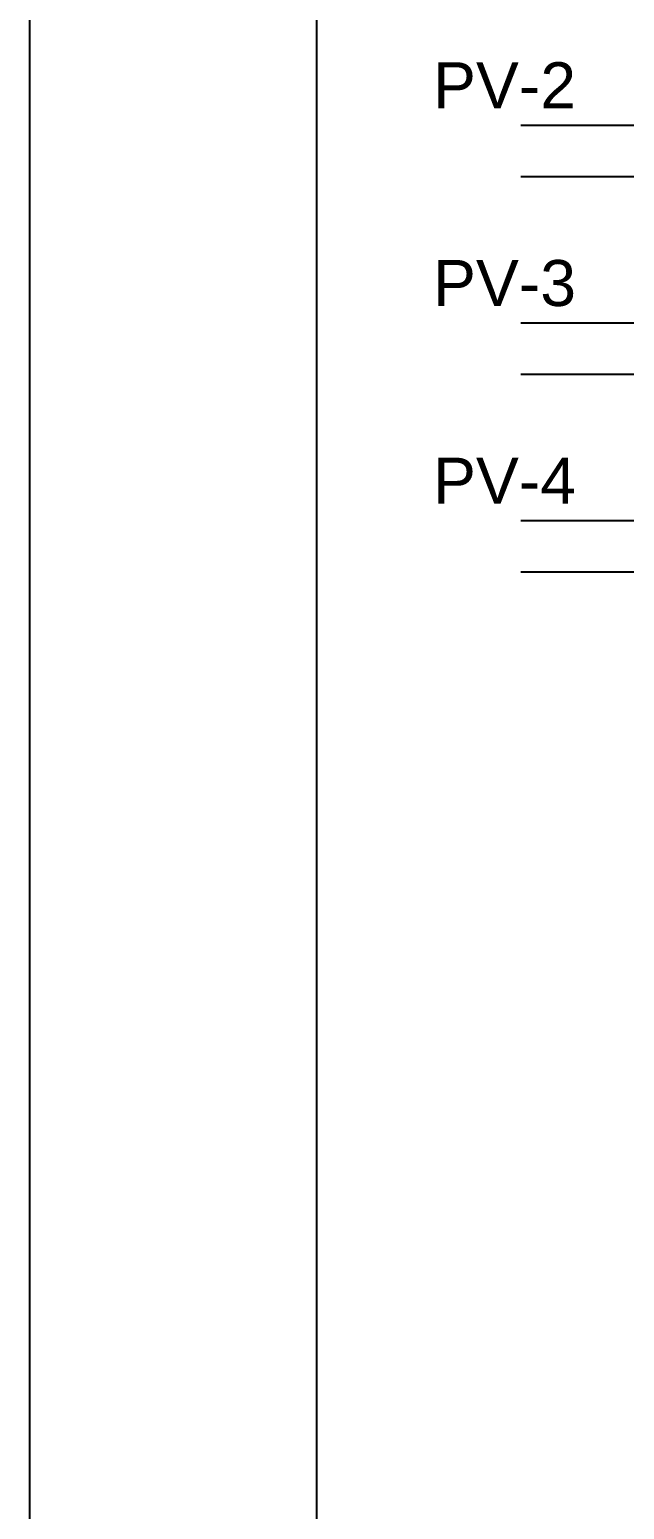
# Model space of a CAD drawing. Header units: inches. Extents: x 27 to 2311866, y 25 to 2322495.
# Drawn here: x 27 to 161365, y 1669911 to 2071548 of the extents above; entities that cross this region are included whole.
import ezdxf

# ---------------------------------------------------------------- set-up
doc = ezdxf.new("R2010")
doc.units = ezdxf.units.IN
doc.header["$MEASUREMENT"] = 0
doc.layers.add('FRAME', color=7, linetype='Continuous')
doc.layers.add('Слаботочка', color=4, linetype='Continuous', lineweight=30)
doc.styles.get("Standard").update_dxf_attribs({"font": 'arial.ttf'})

# ---------------------------------------------------------------- blocks, each defined once
blk = doc.blocks.new('Рамка')
at = {"layer": 'FRAME'}
for p, q in [((672645, 2776848), (672645, 907530)), ((761660, 2754595), (761660, 929783))]:
    blk.add_line(p, q, dxfattribs=at)

msp = doc.modelspace()

# ---------------------------------------------------------------- linework, layer by layer
at = {"color": 1}
for points in [[(220028, 2045515), (133283, 2045515)], [(220028, 1991851), (133283, 1991851)], [(220028, 1938188), (133283, 1938188)]]:
    msp.add_lwpolyline(points, dxfattribs=at)
at = {"color": 5}
for points in [[(220028, 2031593), (133283, 2031593)], [(220028, 1977929), (133283, 1977929)], [(220028, 1924266), (133283, 1924266)]]:
    msp.add_lwpolyline(points, dxfattribs=at)

# ---------------------------------------------------------------- block references
at = {"layer": 'Слаботочка', "xscale": 0.8744539382128907, "yscale": 0.8744539382128907, "zscale": 0.8744539382128907}
msp.add_blockref('Рамка', (-588169, -105731), dxfattribs=at)

# ---------------------------------------------------------------- texts
for s, p in [('PV-2', (109467, 2050186)), ('PV-3', (109467, 1996523)), ('PV-4', (109467, 1942860))]:
    msp.add_text(s, height=12490).set_placement(p)

doc.saveas('drawing.dxf')
